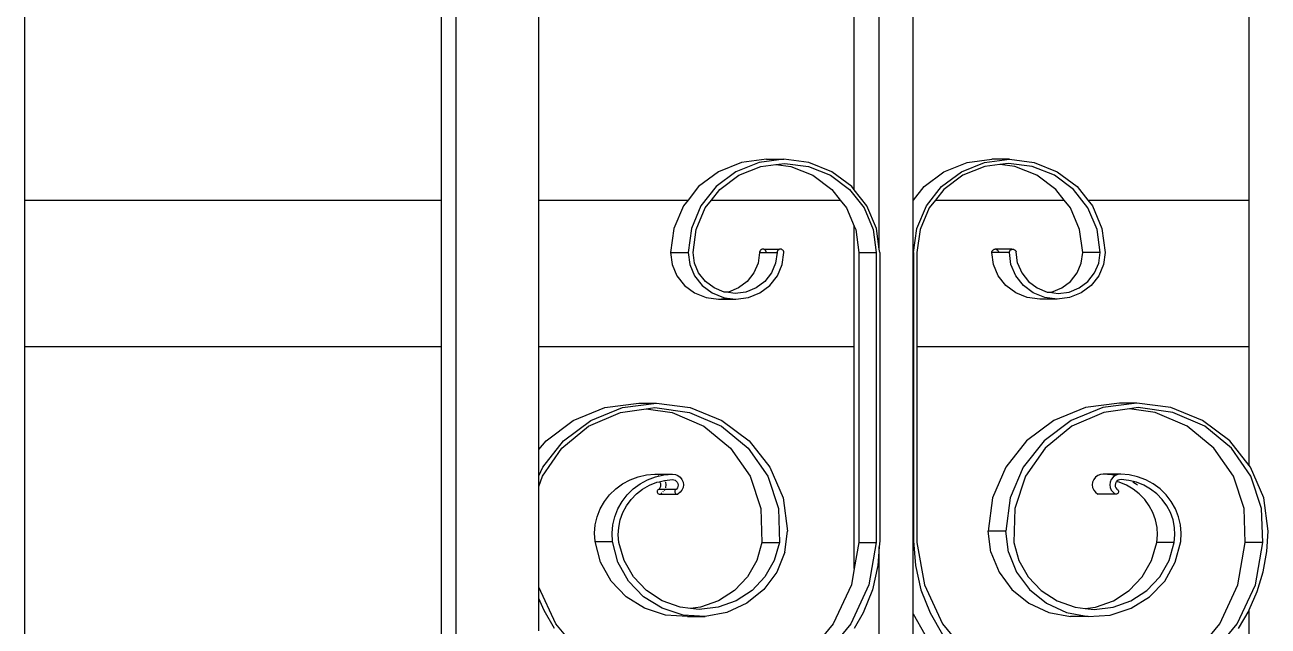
# Model space of a CAD drawing. Header units: millimetres. Extents: x 173236 to 801264, y -94969 to 615039.
# Drawn here: x 397420 to 397775, y -2534.8 to -2363.1 of the extents above; entities that cross this region are included whole.
import ezdxf

# ---------------------------------------------------------------- set-up
doc = ezdxf.new("R2010")
doc.units = ezdxf.units.MM
doc.header["$MEASUREMENT"] = 0
doc.layers.add('VOX-A-ELEV-1-NEAR', color=130, linetype='Continuous')
doc.layers.add('VOX-A-WALL-PATT', color=233, linetype='Continuous')

# ---------------------------------------------------------------- blocks, each defined once
blk = doc.blocks.new('west stsircase')
at = {"layer": 'VOX-A-WALL-PATT'}
for p, q in [((1461351.46, -2077.17), (1461351.46, -1806.71)), ((1461230.59, -2523.82), (1461230.59, -1880.08)), ((1461107.45, -2063.11), (1461107.45, -1955.91)), ((1461226.42, -2063.11), (1461226.42, -1955.91)), ((1461254.27, -2063.11), (1461254.27, -1955.91)), ((1461344.3, -2060.2), (1461344.3, -1955.91)), ((1461361.09, -2063.11), (1461361.09, -1955.91)), ((1461457.13, -2063.11), (1461457.13, -1955.91)), ((1461319.21, -2051.46), (1461312.13, -2052.37)), ((1461324.22, -2051.46), (1461317.13, -2052.37)), ((1461319.21, -2051.46), (1461324.22, -2051.46)), ((1461331.3, -2052.37), (1461324.22, -2051.46)), ((1461376.51, -2052.37), (1461383.59, -2051.46)), ((1461381.51, -2052.37), (1461388.6, -2051.46)), ((1461388.6, -2051.46), (1461383.59, -2051.46)), ((1461388.6, -2051.46), (1461395.68, -2052.37)), ((1461305.53, -2055.03), (1461299.86, -2059.27)), ((1461310.53, -2055.03), (1461304.87, -2059.27)), ((1461312.13, -2052.37), (1461305.53, -2055.03)), ((1461317.13, -2052.37), (1461310.53, -2055.03)), ((1461311.35, -2056.04), (1461317.66, -2053.5)), ((1461317.66, -2053.5), (1461321.93, -2052.95)), ((1461321.93, -2052.95), (1461324.44, -2052.63)), ((1461321.93, -2052.95), (1461326.2, -2053.5)), ((1461324.44, -2052.63), (1461331.21, -2053.5)), ((1461326.2, -2053.5), (1461332.52, -2056.04)), ((1461331.21, -2053.5), (1461337.52, -2056.04)), ((1461337.9, -2055.03), (1461331.3, -2052.37)), ((1461343.57, -2059.27), (1461337.9, -2055.03)), ((1461364.24, -2059.27), (1461369.91, -2055.03)), ((1461369.25, -2059.27), (1461374.91, -2055.03)), ((1461369.91, -2055.03), (1461376.51, -2052.37)), ((1461374.91, -2055.03), (1461381.51, -2052.37)), ((1461381.6, -2053.5), (1461375.29, -2056.04)), ((1461385.87, -2052.95), (1461381.6, -2053.5)), ((1461388.38, -2052.63), (1461385.87, -2052.95)), ((1461390.14, -2053.5), (1461385.87, -2052.95)), ((1461395.15, -2053.5), (1461388.38, -2052.63)), ((1461396.45, -2056.04), (1461390.14, -2053.5)), ((1461401.46, -2056.04), (1461395.15, -2053.5)), ((1461395.68, -2052.37), (1461402.28, -2055.03)), ((1461402.28, -2055.03), (1461407.95, -2059.27)), ((1461299.86, -2059.27), (1461296.83, -2063.11)), ((1461304.87, -2059.27), (1461300.52, -2064.79)), ((1461305.93, -2060.09), (1461311.35, -2056.04)), ((1461332.52, -2056.04), (1461337.94, -2060.09)), ((1461337.52, -2056.04), (1461342.94, -2060.09)), ((1461344.3, -2060.2), (1461343.57, -2059.27)), ((1461361.21, -2063.11), (1461364.24, -2059.27)), ((1461364.9, -2064.79), (1461369.25, -2059.27)), ((1461375.29, -2056.04), (1461369.87, -2060.09)), ((1461401.87, -2060.09), (1461396.45, -2056.04)), ((1461406.88, -2060.09), (1461401.46, -2056.04)), ((1461407.95, -2059.27), (1461410.97, -2063.11)), ((1461303.56, -2063.11), (1461305.93, -2060.09)), ((1461337.94, -2060.09), (1461340.31, -2063.11)), ((1461342.94, -2060.09), (1461347.1, -2065.37)), ((1461347.92, -2064.79), (1461344.3, -2060.2)), ((1461369.87, -2060.09), (1461367.5, -2063.11)), ((1461404.25, -2063.11), (1461401.87, -2060.09)), ((1461411.04, -2065.37), (1461406.88, -2060.09)), ((1461107.45, -2063.11), (1461226.42, -2063.11)), ((1461107.45, -2105.05), (1461107.45, -2063.11)), ((1461226.42, -2105.05), (1461226.42, -2063.11)), ((1461254.27, -2063.11), (1461296.83, -2063.11)), ((1461254.27, -2105.05), (1461254.27, -2063.11)), ((1461295.51, -2064.79), (1461292.78, -2071.21)), ((1461296.83, -2063.11), (1461295.51, -2064.79)), ((1461300.52, -2064.79), (1461297.78, -2071.21)), ((1461299.16, -2071.52), (1461301.77, -2065.37)), ((1461301.77, -2065.37), (1461303.56, -2063.11)), ((1461303.56, -2063.11), (1461340.31, -2063.11)), ((1461340.31, -2063.11), (1461342.09, -2065.37)), ((1461342.09, -2065.37), (1461344.3, -2070.56)), ((1461347.1, -2065.37), (1461349.72, -2071.52)), ((1461350.65, -2071.21), (1461347.92, -2064.79)), ((1461361.09, -2063.11), (1461361.21, -2063.11)), ((1461361.09, -2063.26), (1461361.21, -2063.11)), ((1461361.09, -2063.26), (1461361.09, -2063.11)), ((1461361.09, -2078.11), (1461361.09, -2063.26)), ((1461362.16, -2071.21), (1461364.9, -2064.79)), ((1461365.71, -2065.37), (1461363.1, -2071.52)), ((1461367.5, -2063.11), (1461365.71, -2065.37)), ((1461367.5, -2063.11), (1461404.25, -2063.11)), ((1461406.03, -2065.37), (1461404.25, -2063.11)), ((1461408.65, -2071.52), (1461406.03, -2065.37)), ((1461410.97, -2063.11), (1461457.13, -2063.11)), ((1461410.97, -2063.11), (1461412.3, -2064.79)), ((1461413.65, -2071.52), (1461411.04, -2065.37)), ((1461412.3, -2064.79), (1461415.03, -2071.21)), ((1461457.13, -2105.05), (1461457.13, -2063.11)), ((1461292.78, -2071.21), (1461291.84, -2078.11)), ((1461297.78, -2071.21), (1461296.85, -2078.11)), ((1461298.27, -2078.11), (1461299.16, -2071.52)), ((1461344.3, -2105.05), (1461344.3, -2070.56)), ((1461344.3, -2070.56), (1461344.71, -2071.52)), ((1461344.71, -2071.52), (1461345.6, -2078.11)), ((1461349.72, -2071.52), (1461350.61, -2078.11)), ((1461351.46, -2077.17), (1461350.65, -2071.21)), ((1461361.23, -2078.11), (1461362.16, -2071.21)), ((1461363.1, -2071.52), (1461362.21, -2078.11)), ((1461409.54, -2078.11), (1461408.65, -2071.52)), ((1461414.55, -2078.11), (1461413.65, -2071.52)), ((1461415.03, -2071.21), (1461415.96, -2078.11)), ((1461291.84, -2078.11), (1461296.85, -2078.11)), ((1461291.84, -2078.11), (1461292.31, -2081.56)), ((1461296.85, -2078.11), (1461297.32, -2081.56)), ((1461298.68, -2081.13), (1461298.27, -2078.11)), ((1461317.26, -2078.11), (1461316.85, -2081.13)), ((1461317.29, -2077.86), (1461317.26, -2078.11)), ((1461317.26, -2078.11), (1461319.21, -2078.11)), ((1461317.39, -2077.64), (1461317.29, -2077.86)), ((1461317.54, -2077.44), (1461317.39, -2077.64)), ((1461317.75, -2077.29), (1461317.54, -2077.44)), ((1461317.98, -2077.19), (1461317.75, -2077.29)), ((1461318.23, -2077.16), (1461317.98, -2077.19)), ((1461318.49, -2077.19), (1461318.23, -2077.16)), ((1461318.72, -2077.29), (1461318.49, -2077.19)), ((1461318.49, -2077.19), (1461322.99, -2077.19)), ((1461318.92, -2077.44), (1461318.72, -2077.29)), ((1461319.08, -2077.64), (1461318.92, -2077.44)), ((1461319.18, -2077.86), (1461319.08, -2077.64)), ((1461319.21, -2078.11), (1461319.18, -2077.86)), ((1461319.21, -2078.11), (1461322.26, -2078.11)), ((1461322.26, -2078.11), (1461321.86, -2081.13)), ((1461322.3, -2077.86), (1461322.26, -2078.11)), ((1461322.4, -2077.64), (1461322.3, -2077.86)), ((1461322.55, -2077.44), (1461322.4, -2077.64)), ((1461322.75, -2077.29), (1461322.55, -2077.44)), ((1461322.99, -2077.19), (1461322.75, -2077.29)), ((1461323.24, -2077.16), (1461322.99, -2077.19)), ((1461323.49, -2077.19), (1461323.24, -2077.16)), ((1461323.73, -2077.29), (1461323.49, -2077.19)), ((1461323.93, -2077.44), (1461323.73, -2077.29)), ((1461323.75, -2081.56), (1461324.22, -2078.11)), ((1461324.09, -2077.64), (1461323.93, -2077.44)), ((1461324.18, -2077.86), (1461324.09, -2077.64)), ((1461324.22, -2078.11), (1461324.18, -2077.86)), ((1461345.6, -2078.11), (1461345.6, -2160.97)), ((1461345.6, -2078.11), (1461350.61, -2078.11)), ((1461350.61, -2078.11), (1461350.61, -2160.97)), ((1461351.58, -2078.11), (1461351.46, -2077.17)), ((1461351.58, -2078.11), (1461351.58, -2160.48)), ((1461361.23, -2078.11), (1461361.09, -2078.11)), ((1461361.09, -2160.48), (1461361.09, -2078.11)), ((1461361.23, -2078.11), (1461361.23, -2160.48)), ((1461362.21, -2078.11), (1461362.21, -2105.05)), ((1461383.59, -2078.11), (1461383.62, -2077.86)), ((1461384.06, -2081.56), (1461383.59, -2078.11)), ((1461385.54, -2078.11), (1461383.59, -2078.11)), ((1461383.62, -2077.86), (1461383.72, -2077.64)), ((1461383.72, -2077.64), (1461383.88, -2077.44)), ((1461383.88, -2077.44), (1461384.08, -2077.29)), ((1461384.08, -2077.29), (1461384.31, -2077.19)), ((1461384.31, -2077.19), (1461384.57, -2077.16)), ((1461384.82, -2077.19), (1461384.57, -2077.16)), ((1461384.82, -2077.19), (1461385.05, -2077.29)), ((1461389.32, -2077.19), (1461384.82, -2077.19)), ((1461385.05, -2077.29), (1461385.26, -2077.44)), ((1461385.26, -2077.44), (1461385.41, -2077.64)), ((1461385.41, -2077.64), (1461385.51, -2077.86)), ((1461385.51, -2077.86), (1461385.54, -2078.11)), ((1461388.6, -2078.11), (1461385.54, -2078.11)), ((1461388.6, -2078.11), (1461388.63, -2077.86)), ((1461389.06, -2081.56), (1461388.6, -2078.11)), ((1461388.63, -2077.86), (1461388.73, -2077.64)), ((1461388.73, -2077.64), (1461388.88, -2077.44)), ((1461388.88, -2077.44), (1461389.08, -2077.29)), ((1461389.08, -2077.29), (1461389.32, -2077.19)), ((1461389.32, -2077.19), (1461389.57, -2077.16)), ((1461389.57, -2077.16), (1461389.83, -2077.19)), ((1461389.83, -2077.19), (1461390.06, -2077.29)), ((1461390.06, -2077.29), (1461390.26, -2077.44)), ((1461390.26, -2077.44), (1461390.42, -2077.64)), ((1461390.42, -2077.64), (1461390.52, -2077.86)), ((1461390.96, -2081.13), (1461390.52, -2077.86)), ((1461409.13, -2081.13), (1461409.54, -2078.11)), ((1461414.55, -2078.11), (1461409.54, -2078.11)), ((1461414.14, -2081.13), (1461414.55, -2078.11)), ((1461415.96, -2078.11), (1461415.5, -2081.56)), ((1461292.31, -2081.56), (1461293.68, -2084.77)), ((1461297.32, -2081.56), (1461298.68, -2084.77)), ((1461299.87, -2083.95), (1461298.68, -2081.13)), ((1461301.78, -2086.37), (1461299.87, -2083.95)), ((1461315.65, -2083.95), (1461313.74, -2086.37)), ((1461316.85, -2081.13), (1461315.65, -2083.95)), ((1461320.66, -2083.95), (1461318.75, -2086.37)), ((1461321.86, -2081.13), (1461320.66, -2083.95)), ((1461322.38, -2084.77), (1461323.75, -2081.56)), ((1461385.42, -2084.77), (1461384.06, -2081.56)), ((1461390.43, -2084.77), (1461389.06, -2081.56)), ((1461390.96, -2081.13), (1461392.16, -2083.95)), ((1461392.16, -2083.95), (1461394.06, -2086.37)), ((1461406.02, -2086.37), (1461407.93, -2083.95)), ((1461407.93, -2083.95), (1461409.13, -2081.13)), ((1461411.03, -2086.37), (1461412.94, -2083.95)), ((1461412.94, -2083.95), (1461414.14, -2081.13)), ((1461415.5, -2081.56), (1461414.13, -2084.77)), ((1461293.68, -2084.77), (1461295.85, -2087.53)), ((1461295.85, -2087.53), (1461298.69, -2089.65)), ((1461298.68, -2084.77), (1461300.86, -2087.53)), ((1461300.86, -2087.53), (1461303.69, -2089.65)), ((1461304.27, -2088.23), (1461301.78, -2086.37)), ((1461313.74, -2086.37), (1461311.26, -2088.23)), ((1461318.75, -2086.37), (1461316.27, -2088.23)), ((1461317.38, -2089.65), (1461320.21, -2087.53)), ((1461320.21, -2087.53), (1461322.38, -2084.77)), ((1461387.6, -2087.53), (1461385.42, -2084.77)), ((1461390.43, -2089.65), (1461387.6, -2087.53)), ((1461392.6, -2087.53), (1461390.43, -2084.77)), ((1461395.44, -2089.65), (1461392.6, -2087.53)), ((1461394.06, -2086.37), (1461396.55, -2088.23)), ((1461403.54, -2088.23), (1461406.02, -2086.37)), ((1461408.55, -2088.23), (1461411.03, -2086.37)), ((1461411.96, -2087.53), (1461409.12, -2089.65)), ((1461414.13, -2084.77), (1461411.96, -2087.53)), ((1461298.69, -2089.65), (1461301.99, -2090.98)), ((1461301.99, -2090.98), (1461305.53, -2091.43)), ((1461303.69, -2089.65), (1461306.99, -2090.98)), ((1461307.16, -2089.4), (1461304.27, -2088.23)), ((1461305.53, -2091.43), (1461308.03, -2091.11)), ((1461306.99, -2090.98), (1461308.03, -2091.11)), ((1461307.76, -2089.47), (1461307.16, -2089.4)), ((1461308.36, -2089.4), (1461307.76, -2089.47)), ((1461310.27, -2089.79), (1461307.76, -2089.47)), ((1461308.03, -2091.11), (1461310.53, -2091.43)), ((1461311.26, -2088.23), (1461308.36, -2089.4)), ((1461313.37, -2089.4), (1461310.27, -2089.79)), ((1461310.53, -2091.43), (1461314.07, -2090.98)), ((1461316.27, -2088.23), (1461313.37, -2089.4)), ((1461314.07, -2090.98), (1461317.38, -2089.65)), ((1461393.73, -2090.98), (1461390.43, -2089.65)), ((1461397.27, -2091.43), (1461393.73, -2090.98)), ((1461398.74, -2090.98), (1461395.44, -2089.65)), ((1461396.55, -2088.23), (1461399.44, -2089.4)), ((1461402.28, -2091.43), (1461398.74, -2090.98)), ((1461399.44, -2089.4), (1461400.04, -2089.47)), ((1461400.04, -2089.47), (1461400.65, -2089.4)), ((1461400.04, -2089.47), (1461402.55, -2089.79)), ((1461400.65, -2089.4), (1461403.54, -2088.23)), ((1461405.82, -2090.98), (1461402.28, -2091.43)), ((1461402.55, -2089.79), (1461405.65, -2089.4)), ((1461405.65, -2089.4), (1461408.55, -2088.23)), ((1461409.12, -2089.65), (1461405.82, -2090.98)), ((1461305.53, -2091.43), (1461310.53, -2091.43)), ((1461402.28, -2091.43), (1461397.27, -2091.43)), ((1461107.45, -2212.25), (1461107.45, -2105.05)), ((1461226.42, -2105.05), (1461107.45, -2105.05)), ((1461226.42, -2212.25), (1461226.42, -2105.05)), ((1461344.3, -2105.05), (1461254.27, -2105.05)), ((1461254.27, -2134.4), (1461254.27, -2105.05)), ((1461344.3, -2168.36), (1461344.3, -2105.05)), ((1461457.13, -2105.05), (1461362.21, -2105.05)), ((1461362.21, -2105.05), (1461362.21, -2160.97)), ((1461457.13, -2138.96), (1461457.13, -2105.05)), ((1461264.04, -2126.05), (1461273.08, -2122.4)), ((1461269.05, -2126.05), (1461278.09, -2122.4)), ((1461273.08, -2122.4), (1461282.78, -2121.16)), ((1461277.53, -2123.76), (1461284.9, -2122.75)), ((1461278.09, -2122.4), (1461287.79, -2121.16)), ((1461282.78, -2121.16), (1461287.79, -2121.16)), ((1461284.9, -2122.75), (1461287.4, -2122.4)), ((1461284.9, -2122.75), (1461292.27, -2123.76)), ((1461287.4, -2122.4), (1461297.28, -2123.76)), ((1461287.79, -2121.16), (1461297.49, -2122.4)), ((1461297.49, -2122.4), (1461306.52, -2126.05)), ((1461410.32, -2122.4), (1461401.28, -2126.05)), ((1461415.33, -2122.4), (1461406.29, -2126.05)), ((1461420.02, -2121.16), (1461410.32, -2122.4)), ((1461425.03, -2121.16), (1461415.33, -2122.4)), ((1461422.91, -2122.75), (1461415.54, -2123.76)), ((1461425.03, -2121.16), (1461420.02, -2121.16)), ((1461425.41, -2122.4), (1461422.91, -2122.75)), ((1461430.28, -2123.76), (1461422.91, -2122.75)), ((1461434.73, -2122.4), (1461425.03, -2121.16)), ((1461435.29, -2123.76), (1461425.41, -2122.4)), ((1461443.76, -2126.05), (1461434.73, -2122.4)), ((1461256.28, -2131.85), (1461264.04, -2126.05)), ((1461261.29, -2131.85), (1461269.05, -2126.05)), ((1461268.42, -2127.71), (1461277.53, -2123.76)), ((1461292.27, -2123.76), (1461301.38, -2127.71)), ((1461297.28, -2123.76), (1461306.38, -2127.71)), ((1461306.52, -2126.05), (1461314.29, -2131.85)), ((1461401.28, -2126.05), (1461393.52, -2131.85)), ((1461406.29, -2126.05), (1461398.53, -2131.85)), ((1461415.54, -2123.76), (1461406.43, -2127.71)), ((1461439.38, -2127.71), (1461430.28, -2123.76)), ((1461444.39, -2127.71), (1461435.29, -2123.76)), ((1461451.53, -2131.85), (1461443.76, -2126.05)), ((1461260.79, -2133.96), (1461268.42, -2127.71)), ((1461301.38, -2127.71), (1461309.01, -2133.96)), ((1461306.38, -2127.71), (1461314.01, -2133.96)), ((1461406.43, -2127.71), (1461398.8, -2133.96)), ((1461447.02, -2133.96), (1461439.38, -2127.71)), ((1461452.02, -2133.96), (1461444.39, -2127.71)), ((1461254.27, -2134.4), (1461256.28, -2131.85)), ((1461255.33, -2139.4), (1461261.29, -2131.85)), ((1461314.29, -2131.85), (1461320.24, -2139.4)), ((1461393.52, -2131.85), (1461387.57, -2139.4)), ((1461398.53, -2131.85), (1461392.57, -2139.4)), ((1461457.13, -2138.96), (1461451.53, -2131.85)), ((1461254.27, -2141.91), (1461254.27, -2134.4)), ((1461255.23, -2142.02), (1461260.79, -2133.96)), ((1461309.01, -2133.96), (1461314.57, -2142.02)), ((1461314.01, -2133.96), (1461319.58, -2142.02)), ((1461398.8, -2133.96), (1461393.24, -2142.02)), ((1461452.58, -2142.02), (1461447.02, -2133.96)), ((1461457.58, -2142.02), (1461452.02, -2133.96)), ((1461254.27, -2141.91), (1461255.33, -2139.4)), ((1461320.24, -2139.4), (1461323.98, -2148.21)), ((1461387.57, -2139.4), (1461383.82, -2148.21)), ((1461392.57, -2139.4), (1461388.83, -2148.21)), ((1461457.48, -2139.4), (1461457.13, -2138.96)), ((1461461.23, -2148.21), (1461457.48, -2139.4)), ((1461254.27, -2144.93), (1461254.27, -2141.91)), ((1461254.27, -2144.93), (1461255.23, -2142.02)), ((1461276.18, -2145.63), (1461278.13, -2144.19)), ((1461278.13, -2144.19), (1461280.28, -2143.03)), ((1461280.28, -2143.03), (1461282.56, -2142.17)), ((1461281.18, -2145.63), (1461283.14, -2144.19)), ((1461282.56, -2142.17), (1461284.95, -2141.63)), ((1461283.14, -2144.19), (1461285.28, -2143.03)), ((1461284.95, -2141.63), (1461287.4, -2141.42)), ((1461285.28, -2143.03), (1461287.57, -2142.17)), ((1461285.8, -2144.58), (1461287.88, -2143.74)), ((1461287.4, -2141.42), (1461292.4, -2141.42)), ((1461287.4, -2141.42), (1461288.2, -2141.52)), ((1461287.57, -2142.17), (1461289.96, -2141.63)), ((1461287.88, -2143.74), (1461288.62, -2143.56)), ((1461288.2, -2141.52), (1461288.48, -2141.63)), ((1461288.62, -2143.56), (1461290.07, -2143.2)), ((1461288.62, -2143.56), (1461288.76, -2143.73)), ((1461288.76, -2143.73), (1461288.94, -2144.12)), ((1461288.94, -2144.12), (1461289.01, -2144.53)), ((1461289.01, -2144.53), (1461288.96, -2144.95)), ((1461289.96, -2141.63), (1461292.4, -2141.42)), ((1461290.07, -2143.2), (1461290.2, -2143.19)), ((1461290.2, -2143.19), (1461292.3, -2142.96)), ((1461290.2, -2143.19), (1461290.3, -2143.4)), ((1461290.52, -2144.45), (1461290.41, -2145.24)), ((1461290.42, -2143.73), (1461290.52, -2144.45)), ((1461292.3, -2142.96), (1461292.74, -2143.01)), ((1461292.4, -2141.42), (1461293.21, -2141.52)), ((1461292.74, -2143.01), (1461293.14, -2143.16)), ((1461293.14, -2143.16), (1461293.49, -2143.4)), ((1461293.21, -2141.52), (1461293.96, -2141.82)), ((1461293.49, -2143.4), (1461293.77, -2143.73)), ((1461293.77, -2143.73), (1461293.95, -2144.12)), ((1461293.95, -2144.12), (1461294.02, -2144.53)), ((1461293.96, -2141.82), (1461294.61, -2142.31)), ((1461294.02, -2144.53), (1461293.97, -2144.95)), ((1461294.61, -2142.31), (1461295.1, -2142.93)), ((1461295.1, -2142.93), (1461295.42, -2143.67)), ((1461295.42, -2143.67), (1461295.52, -2144.45)), ((1461295.52, -2144.45), (1461295.42, -2145.24)), ((1461314.57, -2142.02), (1461317.63, -2151.26)), ((1461319.58, -2142.02), (1461322.64, -2151.26)), ((1461393.24, -2142.02), (1461390.18, -2151.26)), ((1461412.39, -2143.67), (1461412.28, -2144.45)), ((1461412.28, -2144.45), (1461412.39, -2145.24)), ((1461412.7, -2142.93), (1461412.39, -2143.67)), ((1461413.2, -2142.31), (1461412.7, -2142.93)), ((1461413.84, -2141.82), (1461413.2, -2142.31)), ((1461414.6, -2141.52), (1461413.84, -2141.82)), ((1461415.4, -2141.42), (1461414.6, -2141.52)), ((1461420.41, -2141.42), (1461415.4, -2141.42)), ((1461417.85, -2141.63), (1461415.4, -2141.42)), ((1461417.4, -2143.67), (1461417.29, -2144.45)), ((1461417.29, -2144.45), (1461417.4, -2145.24)), ((1461417.71, -2142.93), (1461417.4, -2143.67)), ((1461418.2, -2142.31), (1461417.71, -2142.93)), ((1461418.7, -2141.82), (1461417.85, -2141.63)), ((1461418.85, -2141.82), (1461418.2, -2142.31)), ((1461418.87, -2144.12), (1461418.8, -2144.53)), ((1461418.8, -2144.53), (1461418.84, -2144.95)), ((1461419.6, -2141.52), (1461418.85, -2141.82)), ((1461419.05, -2143.73), (1461418.87, -2144.12)), ((1461419.19, -2143.56), (1461419.05, -2143.73)), ((1461419.32, -2143.4), (1461419.19, -2143.56)), ((1461419.92, -2143.74), (1461419.19, -2143.56)), ((1461419.67, -2143.16), (1461419.32, -2143.4)), ((1461420.41, -2141.42), (1461419.6, -2141.52)), ((1461420.08, -2143.01), (1461419.67, -2143.16)), ((1461422.01, -2144.58), (1461419.92, -2143.74)), ((1461420.51, -2142.96), (1461420.08, -2143.01)), ((1461422.85, -2141.63), (1461420.41, -2141.42)), ((1461422.75, -2143.2), (1461420.51, -2142.96)), ((1461424.93, -2143.74), (1461422.75, -2143.2)), ((1461425.24, -2142.17), (1461422.85, -2141.63)), ((1461424.67, -2144.19), (1461423.84, -2143.74)), ((1461425.19, -2144.58), (1461424.67, -2144.19)), ((1461427.01, -2144.58), (1461424.93, -2143.74)), ((1461427.53, -2143.03), (1461425.24, -2142.17)), ((1461429.67, -2144.19), (1461427.53, -2143.03)), ((1461431.63, -2145.63), (1461429.67, -2144.19)), ((1461455.64, -2151.26), (1461452.58, -2142.02)), ((1461460.64, -2151.26), (1461457.58, -2142.02)), ((1461254.27, -2173.68), (1461254.27, -2144.93)), ((1461272.97, -2149.23), (1461274.44, -2147.32)), ((1461274.44, -2147.32), (1461276.18, -2145.63)), ((1461277.98, -2149.23), (1461279.45, -2147.32)), ((1461279.45, -2147.32), (1461281.18, -2145.63)), ((1461280.55, -2148.64), (1461282.1, -2147.05)), ((1461282.1, -2147.05), (1461283.86, -2145.69)), ((1461283.86, -2145.69), (1461285.8, -2144.58)), ((1461288.04, -2146.21), (1461288.02, -2146.39)), ((1461288.02, -2146.39), (1461288.04, -2146.58)), ((1461288.11, -2146.03), (1461288.04, -2146.21)), ((1461288.04, -2146.58), (1461288.12, -2146.75)), ((1461288.23, -2145.88), (1461288.11, -2146.03)), ((1461288.12, -2146.75), (1461288.24, -2146.9)), ((1461288.38, -2145.77), (1461288.23, -2145.88)), ((1461288.24, -2146.9), (1461288.39, -2147.02)), ((1461288.56, -2145.69), (1461288.38, -2145.77)), ((1461288.39, -2147.02), (1461288.57, -2147.09)), ((1461288.81, -2145.35), (1461288.56, -2145.69)), ((1461288.56, -2145.69), (1461290.22, -2145.69)), ((1461288.57, -2147.09), (1461288.76, -2147.11)), ((1461288.76, -2147.11), (1461288.96, -2147.08)), ((1461288.96, -2144.95), (1461288.81, -2145.35)), ((1461289.04, -2147.02), (1461288.96, -2147.08)), ((1461288.96, -2147.08), (1461293.57, -2147.08)), ((1461289.39, -2146.75), (1461289.2, -2146.9)), ((1461289.76, -2146.39), (1461289.62, -2146.58)), ((1461290.1, -2145.97), (1461290.05, -2146.03)), ((1461290.14, -2145.88), (1461290.1, -2145.97)), ((1461290.22, -2145.69), (1461290.18, -2145.77)), ((1461290.22, -2145.69), (1461293.56, -2145.69)), ((1461290.41, -2145.24), (1461290.36, -2145.35)), ((1461293.05, -2146.21), (1461293.02, -2146.39)), ((1461293.02, -2146.39), (1461293.05, -2146.58)), ((1461293.12, -2146.03), (1461293.05, -2146.21)), ((1461293.05, -2146.58), (1461293.13, -2146.75)), ((1461293.23, -2145.88), (1461293.12, -2146.03)), ((1461293.13, -2146.75), (1461293.25, -2146.9)), ((1461293.39, -2145.77), (1461293.23, -2145.88)), ((1461293.25, -2146.9), (1461293.4, -2147.02)), ((1461293.56, -2145.69), (1461293.39, -2145.77)), ((1461293.4, -2147.02), (1461293.57, -2147.08)), ((1461293.82, -2145.35), (1461293.56, -2145.69)), ((1461293.57, -2147.08), (1461293.77, -2147.11)), ((1461293.77, -2147.11), (1461293.96, -2147.08)), ((1461293.97, -2144.95), (1461293.82, -2145.35)), ((1461294.61, -2146.6), (1461293.96, -2147.08)), ((1461295.1, -2145.97), (1461294.61, -2146.6)), ((1461295.42, -2145.24), (1461295.1, -2145.97)), ((1461412.39, -2145.24), (1461412.7, -2145.97)), ((1461412.7, -2145.97), (1461413.2, -2146.6)), ((1461413.2, -2146.6), (1461413.84, -2147.08)), ((1461414.04, -2147.11), (1461413.84, -2147.08)), ((1461414.23, -2147.09), (1461414.04, -2147.11)), ((1461418.85, -2147.08), (1461414.23, -2147.09)), ((1461417.4, -2145.24), (1461417.71, -2145.97)), ((1461417.71, -2145.97), (1461418.2, -2146.6)), ((1461418.2, -2146.6), (1461418.85, -2147.08)), ((1461418.84, -2144.95), (1461419, -2145.35)), ((1461419.04, -2147.11), (1461418.85, -2147.08)), ((1461419, -2145.35), (1461419.25, -2145.69)), ((1461419.23, -2147.09), (1461419.04, -2147.11)), ((1461419.41, -2147.02), (1461419.23, -2147.09)), ((1461419.25, -2145.69), (1461419.43, -2145.77)), ((1461419.57, -2146.9), (1461419.41, -2147.02)), ((1461419.43, -2145.77), (1461419.58, -2145.88)), ((1461419.69, -2146.75), (1461419.57, -2146.9)), ((1461419.58, -2145.88), (1461419.7, -2146.03)), ((1461419.76, -2146.58), (1461419.69, -2146.75)), ((1461419.7, -2146.03), (1461419.77, -2146.21)), ((1461419.79, -2146.39), (1461419.76, -2146.58)), ((1461419.77, -2146.21), (1461419.79, -2146.39)), ((1461423.95, -2145.69), (1461422.01, -2144.58)), ((1461425.71, -2147.05), (1461423.95, -2145.69)), ((1461427.26, -2148.64), (1461425.71, -2147.05)), ((1461428.95, -2145.69), (1461427.01, -2144.58)), ((1461430.72, -2147.05), (1461428.95, -2145.69)), ((1461432.26, -2148.64), (1461430.72, -2147.05)), ((1461433.36, -2147.32), (1461431.63, -2145.63)), ((1461434.84, -2149.23), (1461433.36, -2147.32)), ((1461270.91, -2153.56), (1461271.78, -2151.33)), ((1461271.78, -2151.33), (1461272.97, -2149.23)), ((1461275.91, -2153.56), (1461276.79, -2151.33)), ((1461276.79, -2151.33), (1461277.98, -2149.23)), ((1461278.21, -2152.38), (1461279.25, -2150.43)), ((1461279.25, -2150.43), (1461280.55, -2148.64)), ((1461317.63, -2151.26), (1461317.95, -2160.97)), ((1461322.64, -2151.26), (1461322.96, -2160.97)), ((1461323.98, -2148.21), (1461325.26, -2157.65)), ((1461383.82, -2148.21), (1461382.54, -2157.65)), ((1461388.83, -2148.21), (1461387.55, -2157.65)), ((1461390.18, -2151.26), (1461389.86, -2160.97)), ((1461428.56, -2150.43), (1461427.26, -2148.64)), ((1461429.59, -2152.38), (1461428.56, -2150.43)), ((1461433.57, -2150.43), (1461432.26, -2148.64)), ((1461434.6, -2152.38), (1461433.57, -2150.43)), ((1461436.02, -2151.33), (1461434.84, -2149.23)), ((1461436.9, -2153.56), (1461436.02, -2151.33)), ((1461455.96, -2160.97), (1461455.64, -2151.26)), ((1461460.97, -2160.97), (1461460.64, -2151.26)), ((1461462.5, -2157.65), (1461461.23, -2148.21)), ((1461270.36, -2155.88), (1461270.91, -2153.56)), ((1461275.36, -2155.88), (1461275.91, -2153.56)), ((1461277.03, -2156.6), (1461277.47, -2154.45)), ((1461277.47, -2154.45), (1461278.21, -2152.38)), ((1461430.34, -2154.45), (1461429.59, -2152.38)), ((1461430.77, -2156.6), (1461430.34, -2154.45)), ((1461435.34, -2154.45), (1461434.6, -2152.38)), ((1461435.78, -2156.6), (1461435.34, -2154.45)), ((1461437.45, -2155.88), (1461436.9, -2153.56)), ((1461270.15, -2158.26), (1461270.36, -2155.88)), ((1461270.28, -2160.65), (1461270.15, -2158.26)), ((1461275.15, -2158.26), (1461275.36, -2155.88)), ((1461275.28, -2160.65), (1461275.15, -2158.26)), ((1461276.91, -2158.78), (1461277.03, -2156.6)), ((1461324.47, -2163.73), (1461325.26, -2157.65)), ((1461387.55, -2157.65), (1461382.54, -2157.65)), ((1461383.33, -2163.73), (1461382.54, -2157.65)), ((1461388.34, -2163.73), (1461387.55, -2157.65)), ((1461430.9, -2158.78), (1461430.77, -2156.6)), ((1461435.9, -2158.78), (1461435.78, -2156.6)), ((1461437.66, -2158.26), (1461437.45, -2155.88)), ((1461437.53, -2160.65), (1461437.66, -2158.26)), ((1461462.16, -2163.52), (1461462.5, -2157.65)), ((1461271.83, -2166.59), (1461270.28, -2160.65)), ((1461270.28, -2160.65), (1461275.28, -2160.65)), ((1461276.83, -2166.59), (1461275.28, -2160.65)), ((1461277.1, -2160.97), (1461276.91, -2158.78)), ((1461278.58, -2166.08), (1461277.1, -2160.97)), ((1461317.95, -2160.97), (1461316.47, -2166.08)), ((1461317.95, -2160.97), (1461322.96, -2160.97)), ((1461322.96, -2160.97), (1461321.48, -2166.08)), ((1461345.6, -2160.97), (1461344.3, -2168.36)), ((1461345.6, -2160.97), (1461350.61, -2160.97)), ((1461350.61, -2160.97), (1461348.49, -2173.03)), ((1461351.46, -2162.16), (1461351.05, -2167.52)), ((1461351.58, -2160.48), (1461351.46, -2162.16)), ((1461351.46, -2253.74), (1461351.46, -2162.16)), ((1461361.23, -2160.48), (1461361.09, -2160.48)), ((1461361.09, -2181.29), (1461361.09, -2160.48)), ((1461361.23, -2160.48), (1461361.76, -2167.52)), ((1461362.21, -2160.97), (1461364.32, -2173.03)), ((1461389.86, -2160.97), (1461391.34, -2166.08)), ((1461429.22, -2166.08), (1461430.7, -2160.97)), ((1461430.7, -2160.97), (1461430.9, -2158.78)), ((1461435.71, -2160.97), (1461430.7, -2160.97)), ((1461434.23, -2166.08), (1461435.71, -2160.97)), ((1461435.71, -2160.97), (1461435.9, -2158.78)), ((1461435.98, -2166.59), (1461437.53, -2160.65)), ((1461453.84, -2173.03), (1461455.96, -2160.97)), ((1461460.97, -2160.97), (1461455.96, -2160.97)), ((1461458.85, -2173.03), (1461460.97, -2160.97)), ((1461324.47, -2163.73), (1461322.15, -2169.43)), ((1461383.33, -2163.73), (1461385.65, -2169.43)), ((1461388.34, -2163.73), (1461390.66, -2169.43)), ((1461461.12, -2169.31), (1461462.16, -2163.52)), ((1461274.85, -2171.97), (1461271.83, -2166.59)), ((1461279.85, -2171.97), (1461276.83, -2166.59)), ((1461281.25, -2170.72), (1461278.58, -2166.08)), ((1461316.47, -2166.08), (1461313.81, -2170.72)), ((1461321.48, -2166.08), (1461318.81, -2170.72)), ((1461344.3, -2168.36), (1461343.49, -2173.03)), ((1461351.05, -2167.52), (1461349.47, -2174.42)), ((1461361.76, -2167.52), (1461363.34, -2174.42)), ((1461391.34, -2166.08), (1461394, -2170.72)), ((1461426.56, -2170.72), (1461429.22, -2166.08)), ((1461431.56, -2170.72), (1461434.23, -2166.08)), ((1461432.96, -2171.97), (1461435.98, -2166.59)), ((1461459.41, -2174.95), (1461461.12, -2169.31)), ((1461279.15, -2176.44), (1461274.85, -2171.97)), ((1461284.15, -2176.44), (1461279.85, -2171.97)), ((1461284.95, -2174.62), (1461281.25, -2170.72)), ((1461313.81, -2170.72), (1461310.1, -2174.62)), ((1461318.81, -2170.72), (1461315.11, -2174.62)), ((1461322.15, -2169.43), (1461318.45, -2174.38)), ((1461385.65, -2169.43), (1461389.35, -2174.38)), ((1461390.66, -2169.43), (1461394.36, -2174.38)), ((1461394, -2170.72), (1461397.71, -2174.62)), ((1461422.85, -2174.62), (1461426.56, -2170.72)), ((1461427.86, -2174.62), (1461431.56, -2170.72)), ((1461428.66, -2176.44), (1461432.96, -2171.97)), ((1461259.13, -2184.17), (1461254.27, -2173.68)), ((1461254.27, -2176.94), (1461254.27, -2173.68)), ((1461284.45, -2179.73), (1461279.15, -2176.44)), ((1461289.46, -2179.73), (1461284.15, -2176.44)), ((1461289.49, -2177.58), (1461284.95, -2174.62)), ((1461310.1, -2174.62), (1461305.56, -2177.58)), ((1461315.11, -2174.62), (1461310.57, -2177.58)), ((1461318.45, -2174.38), (1461313.6, -2178.28)), ((1461343.49, -2173.03), (1461338.32, -2184.17)), ((1461348.49, -2173.03), (1461343.33, -2184.17)), ((1461349.47, -2174.42), (1461346.88, -2181.01)), ((1461363.34, -2174.42), (1461365.94, -2181.01)), ((1461364.32, -2173.03), (1461369.49, -2184.17)), ((1461389.35, -2174.38), (1461394.21, -2178.28)), ((1461394.36, -2174.38), (1461399.21, -2178.28)), ((1461397.71, -2174.62), (1461402.24, -2177.58)), ((1461418.32, -2177.58), (1461422.85, -2174.62)), ((1461423.32, -2177.58), (1461427.86, -2174.62)), ((1461423.35, -2179.73), (1461428.66, -2176.44)), ((1461448.68, -2184.17), (1461453.84, -2173.03)), ((1461453.68, -2184.17), (1461458.85, -2173.03)), ((1461457.13, -2180.17), (1461459.41, -2174.95)), ((1461255.76, -2180.36), (1461254.27, -2176.94)), ((1461254.27, -2186.18), (1461254.27, -2176.94)), ((1461290.43, -2181.64), (1461284.45, -2179.73)), ((1461295.44, -2181.64), (1461289.46, -2179.73)), ((1461294.61, -2179.42), (1461289.49, -2177.58)), ((1461297.53, -2179.75), (1461294.61, -2179.42)), ((1461300.44, -2179.42), (1461297.53, -2179.75)), ((1461300.03, -2180.04), (1461297.53, -2179.75)), ((1461305.45, -2179.42), (1461300.03, -2180.04)), ((1461305.56, -2177.58), (1461300.44, -2179.42)), ((1461310.57, -2177.58), (1461305.45, -2179.42)), ((1461313.6, -2178.28), (1461307.9, -2180.89)), ((1461394.21, -2178.28), (1461399.9, -2180.89)), ((1461399.21, -2178.28), (1461404.91, -2180.89)), ((1461402.24, -2177.58), (1461407.36, -2179.42)), ((1461407.36, -2179.42), (1461410.28, -2179.75)), ((1461410.28, -2179.75), (1461413.2, -2179.42)), ((1461410.28, -2179.75), (1461412.78, -2180.04)), ((1461412.78, -2180.04), (1461418.2, -2179.42)), ((1461413.2, -2179.42), (1461418.32, -2177.58)), ((1461417.37, -2181.64), (1461423.35, -2179.73)), ((1461418.2, -2179.42), (1461423.32, -2177.58)), ((1461258.74, -2185.48), (1461255.76, -2180.36)), ((1461296.71, -2182.03), (1461290.43, -2181.64)), ((1461301.72, -2182.03), (1461295.44, -2181.64)), ((1461296.71, -2182.03), (1461301.72, -2182.03)), ((1461307.9, -2180.89), (1461301.72, -2182.03)), ((1461346.88, -2181.01), (1461344.3, -2185.47)), ((1461361.09, -2181.29), (1461364.48, -2187.17)), ((1461361.09, -2212.25), (1461361.09, -2181.29)), ((1461365.94, -2181.01), (1461369.49, -2187.17)), ((1461399.9, -2180.89), (1461406.09, -2182.03)), ((1461404.91, -2180.89), (1461411.09, -2182.03)), ((1461411.09, -2182.03), (1461406.09, -2182.03)), ((1461411.09, -2182.03), (1461417.37, -2181.64)), ((1461454.07, -2185.48), (1461457.05, -2180.36)), ((1461457.05, -2180.36), (1461457.13, -2180.17)), ((1461457.13, -2212.25), (1461457.13, -2180.17)), ((1461267.02, -2193.7), (1461259.13, -2184.17)), ((1461338.32, -2184.17), (1461330.43, -2193.7)), ((1461343.33, -2184.17), (1461335.44, -2193.7)), ((1461369.49, -2184.17), (1461377.37, -2193.7)), ((1461440.79, -2193.7), (1461448.68, -2184.17)), ((1461445.8, -2193.7), (1461453.68, -2184.17))]:
    blk.add_line(p, q, dxfattribs=at)

msp = doc.modelspace()

# ---------------------------------------------------------------- block references
at = {"layer": 'VOX-A-ELEV-1-NEAR'}
msp.add_blockref('west stsircase', (-1063687.48, -350), dxfattribs=at)

doc.saveas('drawing.dxf')
